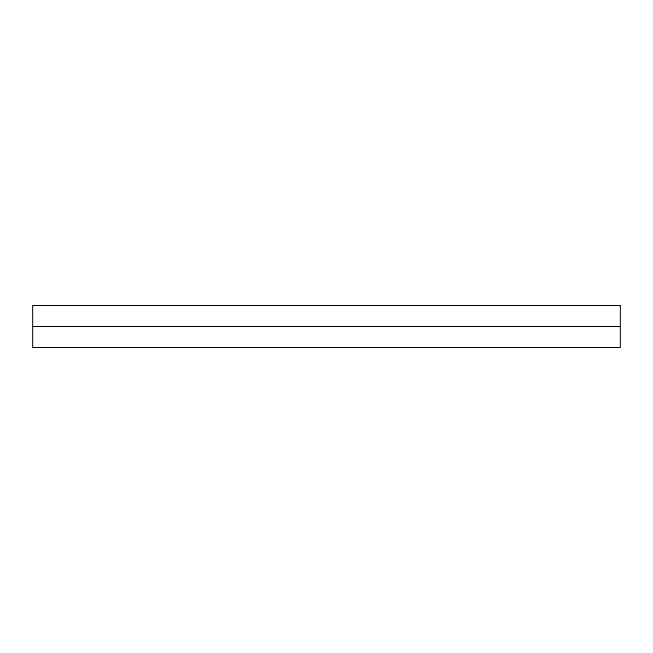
<?xml version="1.0" encoding="UTF-8"?>
<svg xmlns="http://www.w3.org/2000/svg" width="653" height="653" viewBox="0 0 653 653"><rect width="100%" height="100%" fill="white"/><g stroke="black" fill="none" stroke-linecap="round" stroke-linejoin="round"><path stroke-width="0.98" d="M32.65 326.5L620.35 326.5M620.35 305.514L32.65 305.514L32.65 347.486L620.35 347.486L620.35 305.514"/></g></svg>
